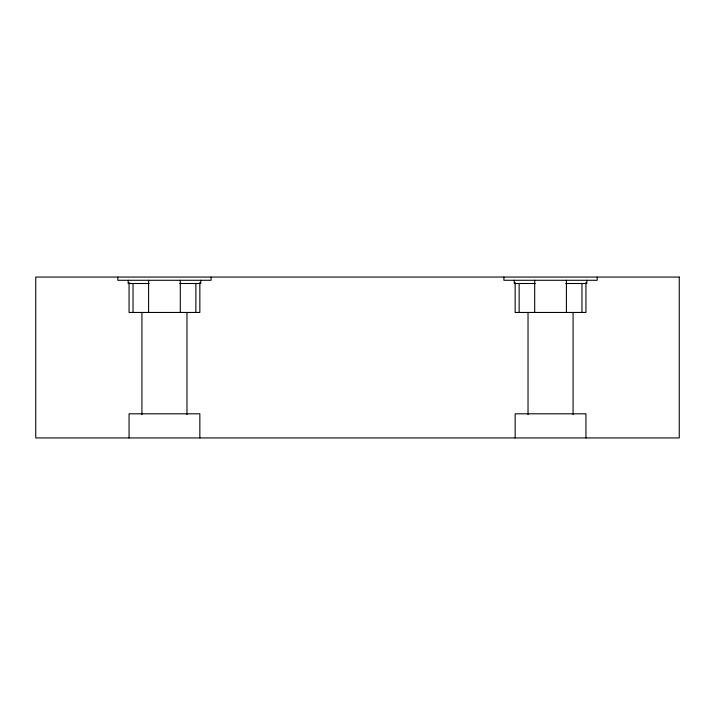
<?xml version="1.0" encoding="UTF-8"?>
<svg xmlns="http://www.w3.org/2000/svg" width="715" height="715" viewBox="0 0 715 715"><rect width="100%" height="100%" fill="white"/><g stroke="black" fill="none" stroke-linecap="round" stroke-linejoin="round"><path stroke-width="1.07" d="M149.176 283.498L128.164 283.498L128.164 280.28M179.724 283.498L200.736 283.498L200.736 280.28M535.276 283.498L514.264 283.498L514.264 280.28M565.824 283.498L586.836 283.498L586.836 280.28M597.204 277.062L597.204 280.28L503.896 280.28L503.896 277.062M585.942 282.497L585.942 312.455L515.158 312.455L515.158 282.497M585.942 437.938L585.942 413.806L515.158 413.806L515.158 437.938M581.965 283.498L581.965 312.455M573.073 312.455L573.073 414.62M566.405 280.28L566.405 312.455M534.695 280.28L534.695 312.455M528.028 312.455L528.028 414.62M519.135 283.498L519.135 312.455M211.104 277.062L211.104 280.28L117.796 280.28L117.796 277.062M199.843 282.497L199.843 312.455L129.058 312.455L129.058 282.497M199.843 437.938L199.843 413.806L129.058 413.806L129.058 437.938M195.865 283.498L195.865 312.455M186.972 312.455L186.972 414.62M180.305 280.28L180.305 312.455M148.595 280.28L148.595 312.455M141.928 312.455L141.928 414.62M133.035 283.498L133.035 312.455M679.25 277.062L35.75 277.062L35.75 437.938L679.25 437.938L679.25 277.062"/></g></svg>
